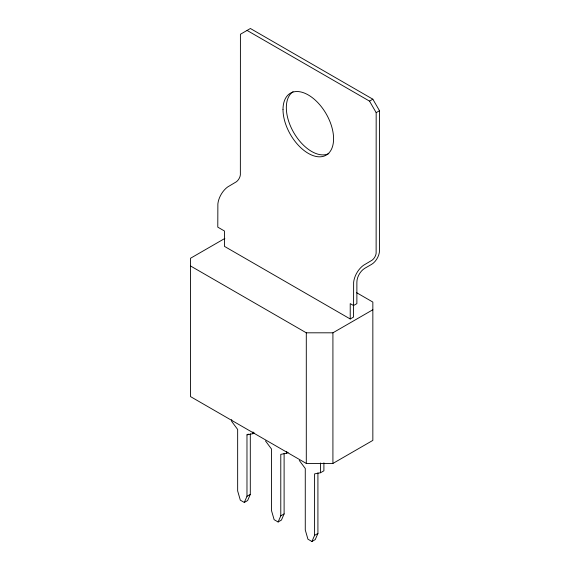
<?xml version="1.0" encoding="UTF-8"?>
<svg xmlns="http://www.w3.org/2000/svg" width="570" height="570" viewBox="0 0 570 570"><rect width="100%" height="100%" fill="white"/><g stroke="black" fill="none" stroke-linecap="round" stroke-linejoin="round"><path stroke-width="0.85" d="M231.669 419.62L231.669 421.387L237.654 429.459L237.654 490.934L240.319 500.161L244.309 502.462L246.974 496.313L246.974 434.839L248.306 434.069M250.301 433.799L250.301 494.397L247.637 500.538L244.309 502.462M265.478 440.909L271.463 448.975L271.463 510.456L274.127 519.676L278.117 521.985L280.782 515.836L280.782 454.354L286.767 453.207L288.099 452.438M284.109 453.314L284.109 513.912L281.445 520.061L278.117 521.985M299.279 460.425L305.271 468.497L305.271 529.972L307.935 539.192L311.925 541.5L314.59 535.351L314.59 473.877L320.575 472.722L323.903 470.799L323.903 462.84M317.918 472.829L317.918 533.434L315.253 539.576L311.925 541.5M369.517 101.118L372.844 99.194L379.499 110.723L379.499 250.586A11.293 6.519 -60 0 1 371.519 264.416L364.857 268.256A11.293 6.519 -60 0 0 356.877 282.093L356.877 303.611L353.55 305.527L350.222 303.611L350.222 318.979L353.55 317.055L353.635 282.257A16.01 9.241 -60 0 1 363.382 265.371L372.125 260.169A6.576 3.798 -60 0 0 376.129 253.237L376.172 112.646L369.517 101.118L247.066 30.424M376.172 112.646L379.499 110.723M224.865 238.431L190.501 258.267L190.501 396.592L306.297 463.446L332.916 463.446L372.844 440.396L372.844 302.072L356.67 292.731M190.501 265.955L306.297 332.809L332.916 332.809L372.844 309.752M246.974 434.839L252.966 433.684L254.291 432.915M246.974 496.313L250.301 494.397M280.782 515.836L284.109 513.912M314.59 535.351L317.918 533.434M372.844 99.194L250.394 28.5L240.412 34.264L240.362 174.855A6.576 3.798 -60 0 1 236.358 181.787L227.622 186.989A16.01 9.241 -60 0 0 217.875 203.875L217.783 227.145L224.438 230.993L224.438 246.361L350.222 318.979M332.916 332.809L332.916 463.446M320.575 462.99L320.575 472.722M306.297 332.809L306.297 463.446M286.767 451.433L286.767 453.207M252.966 431.918L252.966 433.684M328.826 153.587A35.768 20.648 60 0 1 293.735 132.575A35.768 20.648 60 0 1 293.087 91.685M283.005 109.575A35.768 20.648 60 0 0 320.939 156.764A35.768 20.648 60 0 0 320.939 106.184A35.768 20.648 60 0 0 283.005 109.575"/></g></svg>
